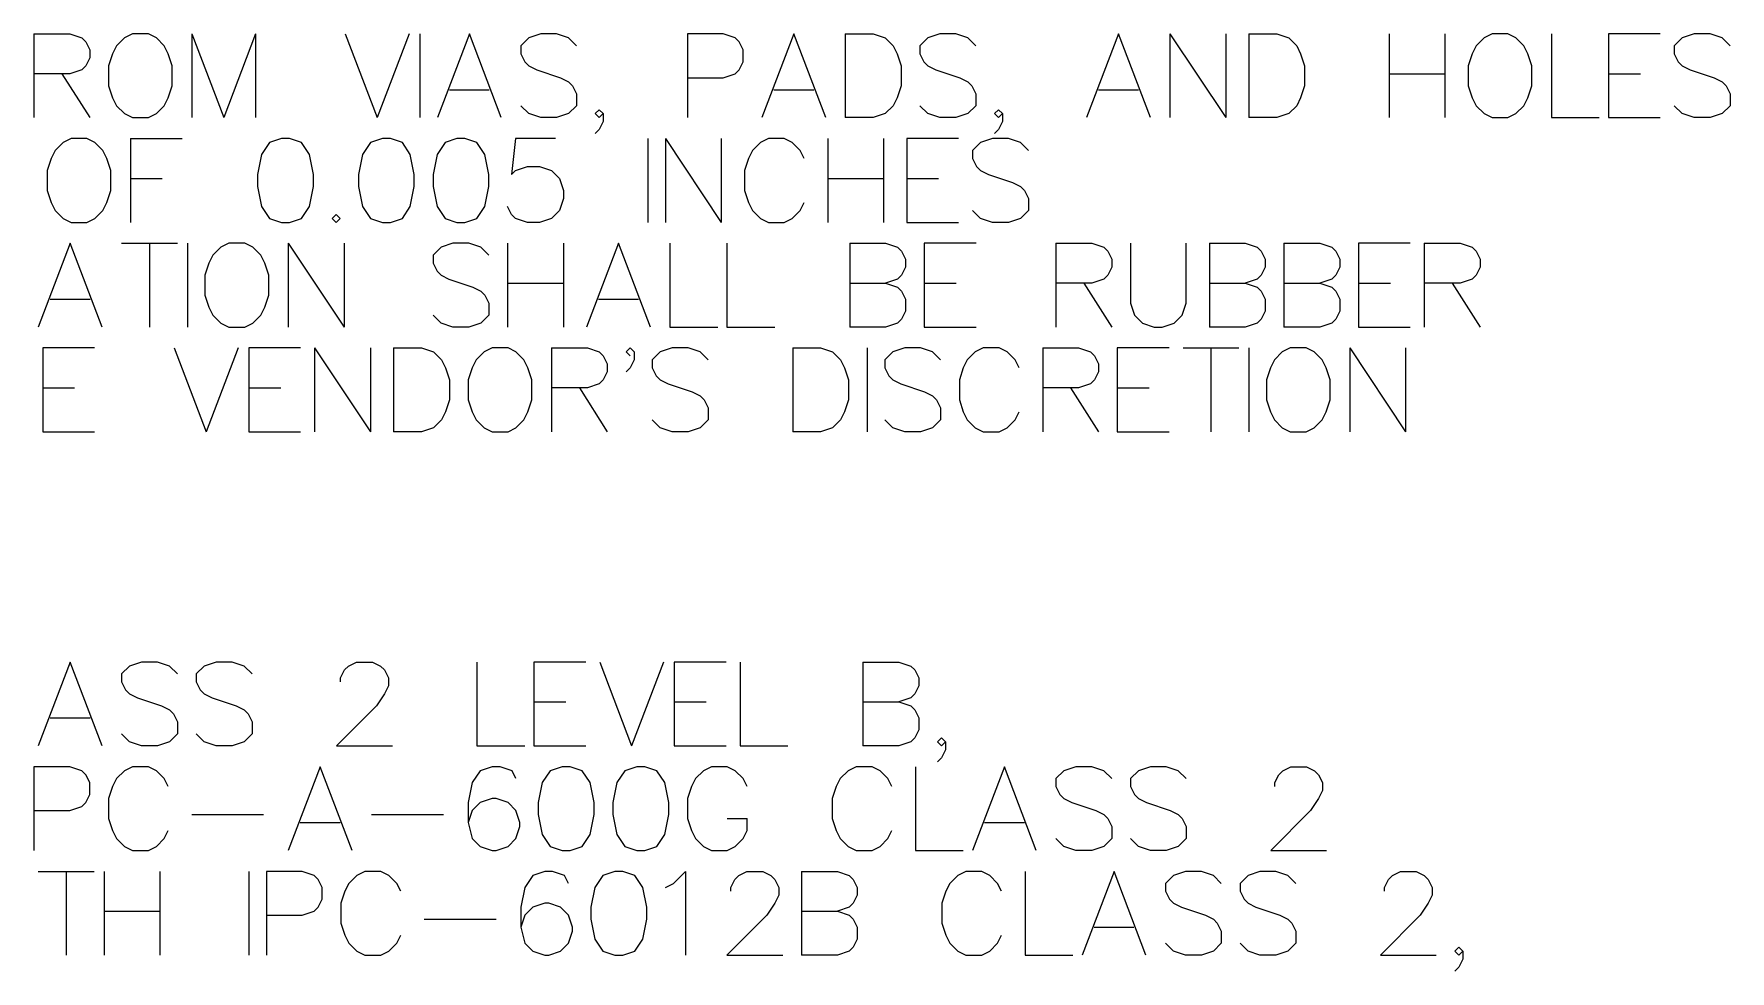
# Model space of a CAD drawing. Header units: millimetres. Extents: x 0 to 559, y 0 to 433.
# Drawn here: x 394.2 to 445.6, y 269.1 to 297.6 of the extents above; entities that cross this region are included whole.
import ezdxf

# ---------------------------------------------------------------- set-up
doc = ezdxf.new("R2010")
doc.units = ezdxf.units.MM
doc.layers.add('Mechanical7', color=56, linetype='Continuous')

msp = doc.modelspace()

# ---------------------------------------------------------------- linework, layer by layer
at = {"layer": 'Mechanical7'}
for p, q in [((394.185, 297.554), (394.185, 295.015)), ((394.185, 297.554), (395.274, 297.554)), ((395.274, 297.554), (395.637, 297.433)), ((395.637, 297.433), (395.757, 297.313)), ((396.93, 297.433), (396.689, 297.192)), ((397.172, 297.554), (396.93, 297.433)), ((397.656, 297.554), (397.172, 297.554)), ((397.898, 297.433), (397.656, 297.554)), ((398.14, 297.192), (397.898, 297.433)), ((398.974, 297.554), (398.974, 295.015)), ((398.974, 297.554), (399.942, 295.015)), ((400.909, 297.554), (399.942, 295.015)), ((400.909, 297.554), (400.909, 295.015)), ((403.63, 297.554), (404.597, 295.015)), ((405.565, 297.554), (404.597, 295.015)), ((405.891, 297.554), (405.891, 295.015)), ((407.391, 297.554), (406.423, 295.015)), ((408.358, 295.015), (407.391, 297.554)), ((409.192, 297.433), (408.951, 297.192)), ((409.555, 297.554), (409.192, 297.433)), ((410.039, 297.554), (409.555, 297.554)), ((410.402, 297.433), (410.039, 297.554)), ((410.644, 297.192), (410.402, 297.433)), ((415.094, 297.554), (414.005, 297.554)), ((414.005, 297.554), (414.005, 295.015)), ((415.456, 297.433), (415.094, 297.554)), ((415.577, 297.313), (415.456, 297.433)), ((417.234, 297.554), (416.267, 295.015)), ((418.201, 295.015), (417.234, 297.554)), ((418.794, 297.554), (418.794, 295.015)), ((418.794, 297.554), (419.64, 297.554)), ((419.64, 297.554), (420.003, 297.433)), ((420.003, 297.433), (420.245, 297.192)), ((421.297, 297.433), (421.055, 297.192)), ((421.66, 297.554), (421.297, 297.433)), ((422.144, 297.554), (421.66, 297.554)), ((422.506, 297.433), (422.144, 297.554)), ((422.748, 297.192), (422.506, 297.433)), ((427.077, 297.554), (426.11, 295.015)), ((428.045, 295.015), (427.077, 297.554)), ((428.637, 297.554), (428.637, 295.015)), ((428.637, 297.554), (430.33, 295.015)), ((430.33, 297.554), (430.33, 295.015)), ((431.032, 297.554), (431.032, 295.015)), ((431.032, 297.554), (431.878, 297.554)), ((431.878, 297.554), (432.241, 297.433)), ((432.241, 297.433), (432.483, 297.192)), ((435.288, 297.554), (435.288, 295.015)), ((436.981, 297.554), (436.981, 295.015)), ((438.166, 297.433), (437.925, 297.192)), ((438.408, 297.554), (438.166, 297.433)), ((438.892, 297.554), (438.408, 297.554)), ((439.134, 297.433), (438.892, 297.554)), ((439.376, 297.192), (439.134, 297.433)), ((440.21, 297.554), (440.21, 295.015)), ((443.511, 297.554), (441.939, 297.554)), ((441.939, 297.554), (441.939, 295.015)), ((444.176, 297.433), (443.935, 297.192)), ((444.539, 297.554), (444.176, 297.433)), ((445.023, 297.554), (444.539, 297.554)), ((445.386, 297.433), (445.023, 297.554)), ((445.628, 297.192), (445.386, 297.433)), ((395.757, 297.313), (395.878, 297.071)), ((395.878, 296.829), (395.757, 296.587)), ((395.878, 297.071), (395.878, 296.829)), ((396.568, 296.95), (396.447, 296.587)), ((396.689, 297.192), (396.568, 296.95)), ((398.261, 296.95), (398.14, 297.192)), ((398.382, 296.587), (398.261, 296.95)), ((408.951, 297.192), (408.951, 296.95)), ((408.951, 296.95), (409.071, 296.708)), ((415.698, 297.071), (415.577, 297.313)), ((415.698, 296.708), (415.698, 297.071)), ((420.245, 297.192), (420.366, 296.95)), ((420.366, 296.95), (420.487, 296.587)), ((421.055, 297.192), (421.055, 296.95)), ((421.055, 296.95), (421.176, 296.708)), ((432.483, 297.192), (432.604, 296.95)), ((432.604, 296.95), (432.725, 296.587)), ((437.804, 296.95), (437.683, 296.587)), ((437.925, 297.192), (437.804, 296.95)), ((439.497, 296.95), (439.376, 297.192)), ((439.618, 296.587), (439.497, 296.95)), ((443.935, 297.192), (443.935, 296.95)), ((443.935, 296.95), (444.056, 296.708)), ((395.274, 296.345), (394.185, 296.345)), ((395.032, 296.345), (395.878, 295.015)), ((395.637, 296.466), (395.274, 296.345)), ((395.757, 296.587), (395.637, 296.466)), ((396.447, 296.587), (396.447, 295.982)), ((398.382, 295.982), (398.382, 296.587)), ((409.071, 296.708), (409.192, 296.587)), ((409.192, 296.587), (409.434, 296.466)), ((409.434, 296.466), (410.16, 296.224)), ((415.094, 296.224), (415.456, 296.345)), ((415.456, 296.345), (415.577, 296.466)), ((415.577, 296.466), (415.698, 296.708)), ((420.487, 296.587), (420.487, 295.982)), ((421.176, 296.708), (421.297, 296.587)), ((421.297, 296.587), (421.539, 296.466)), ((421.539, 296.466), (422.265, 296.224)), ((432.725, 296.587), (432.725, 295.982)), ((435.288, 296.345), (436.981, 296.345)), ((437.683, 296.587), (437.683, 295.982)), ((439.618, 295.982), (439.618, 296.587)), ((441.939, 296.345), (442.907, 296.345)), ((444.056, 296.708), (444.176, 296.587)), ((444.176, 296.587), (444.418, 296.466)), ((444.418, 296.466), (445.144, 296.224)), ((396.447, 295.982), (396.568, 295.62)), ((398.261, 295.62), (398.382, 295.982)), ((406.786, 295.861), (407.995, 295.861)), ((410.16, 296.224), (410.402, 296.103)), ((410.402, 296.103), (410.523, 295.982)), ((410.523, 295.982), (410.644, 295.74)), ((414.005, 296.224), (415.094, 296.224)), ((416.629, 295.861), (417.839, 295.861)), ((420.487, 295.982), (420.366, 295.62)), ((422.265, 296.224), (422.506, 296.103)), ((422.506, 296.103), (422.627, 295.982)), ((422.627, 295.982), (422.748, 295.74)), ((426.473, 295.861), (427.682, 295.861)), ((432.725, 295.982), (432.604, 295.62)), ((437.683, 295.982), (437.804, 295.62)), ((439.497, 295.62), (439.618, 295.982)), ((445.144, 296.224), (445.386, 296.103)), ((445.386, 296.103), (445.507, 295.982)), ((445.507, 295.982), (445.628, 295.74)), ((396.568, 295.62), (396.689, 295.378)), ((396.689, 295.378), (396.93, 295.136)), ((397.898, 295.136), (398.14, 295.378)), ((398.14, 295.378), (398.261, 295.62)), ((409.192, 295.136), (408.951, 295.378)), ((410.644, 295.378), (410.402, 295.136)), ((410.644, 295.74), (410.644, 295.378)), ((420.245, 295.378), (420.003, 295.136)), ((420.366, 295.62), (420.245, 295.378)), ((421.297, 295.136), (421.055, 295.378)), ((422.748, 295.378), (422.506, 295.136)), ((422.748, 295.74), (422.748, 295.378)), ((432.483, 295.378), (432.241, 295.136)), ((432.604, 295.62), (432.483, 295.378)), ((437.804, 295.62), (437.925, 295.378)), ((437.925, 295.378), (438.166, 295.136)), ((439.134, 295.136), (439.376, 295.378)), ((439.376, 295.378), (439.497, 295.62)), ((444.176, 295.136), (443.935, 295.378)), ((445.628, 295.378), (445.386, 295.136)), ((445.628, 295.74), (445.628, 295.378)), ((396.93, 295.136), (397.172, 295.015)), ((397.172, 295.015), (397.656, 295.015)), ((397.656, 295.015), (397.898, 295.136)), ((409.555, 295.015), (409.192, 295.136)), ((410.039, 295.015), (409.555, 295.015)), ((410.402, 295.136), (410.039, 295.015)), ((411.212, 295.136), (411.333, 295.257)), ((411.333, 295.015), (411.212, 295.136)), ((411.333, 295.257), (411.454, 295.136)), ((411.454, 295.136), (411.333, 295.015)), ((411.454, 294.894), (411.333, 294.652)), ((411.454, 295.136), (411.454, 294.894)), ((419.64, 295.015), (418.794, 295.015)), ((420.003, 295.136), (419.64, 295.015)), ((421.66, 295.015), (421.297, 295.136)), ((422.144, 295.015), (421.66, 295.015)), ((422.506, 295.136), (422.144, 295.015)), ((423.317, 295.136), (423.438, 295.257)), ((423.438, 295.015), (423.317, 295.136)), ((423.438, 295.257), (423.558, 295.136)), ((423.558, 295.136), (423.438, 295.015)), ((423.558, 294.894), (423.438, 294.652)), ((423.558, 295.136), (423.558, 294.894)), ((431.878, 295.015), (431.032, 295.015)), ((432.241, 295.136), (431.878, 295.015)), ((438.166, 295.136), (438.408, 295.015)), ((438.408, 295.015), (438.892, 295.015)), ((438.892, 295.015), (439.134, 295.136)), ((440.21, 295.015), (441.661, 295.015)), ((441.939, 295.015), (443.511, 295.015)), ((444.539, 295.015), (444.176, 295.136)), ((445.023, 295.015), (444.539, 295.015)), ((445.386, 295.136), (445.023, 295.015)), ((395.068, 294.258), (394.826, 294.017)), ((395.31, 294.379), (395.068, 294.258)), ((395.794, 294.379), (395.31, 294.379)), ((396.036, 294.258), (395.794, 294.379)), ((396.277, 294.017), (396.036, 294.258)), ((397.112, 294.379), (397.112, 291.84)), ((397.112, 294.379), (398.684, 294.379)), ((401.332, 294.258), (401.09, 293.896)), ((401.695, 294.379), (401.332, 294.258)), ((401.937, 294.379), (401.695, 294.379)), ((402.3, 294.258), (401.937, 294.379)), ((402.541, 293.896), (402.3, 294.258)), ((404.392, 294.258), (404.15, 293.896)), ((404.754, 294.379), (404.392, 294.258)), ((404.996, 294.379), (404.754, 294.379)), ((405.359, 294.258), (404.996, 294.379)), ((405.601, 293.896), (405.359, 294.258)), ((406.653, 294.258), (406.411, 293.896)), ((407.016, 294.379), (406.653, 294.258)), ((407.258, 294.379), (407.016, 294.379)), ((407.62, 294.258), (407.258, 294.379)), ((407.862, 293.896), (407.62, 294.258)), ((408.793, 294.379), (408.672, 293.291)), ((410.003, 294.379), (408.793, 294.379)), ((411.333, 294.652), (411.212, 294.531)), ((412.808, 294.379), (412.808, 291.84)), ((413.34, 294.379), (413.34, 291.84)), ((413.34, 294.379), (415.033, 291.84)), ((415.033, 294.379), (415.033, 291.84)), ((416.218, 294.258), (415.976, 294.017)), ((416.46, 294.379), (416.218, 294.258)), ((416.944, 294.379), (416.46, 294.379)), ((417.186, 294.258), (416.944, 294.379)), ((417.428, 294.017), (417.186, 294.258)), ((418.262, 294.379), (418.262, 291.84)), ((419.955, 294.379), (419.955, 291.84)), ((422.228, 294.379), (420.656, 294.379)), ((420.656, 294.379), (420.656, 291.84)), ((422.893, 294.258), (422.652, 294.017)), ((423.256, 294.379), (422.893, 294.258)), ((423.74, 294.379), (423.256, 294.379)), ((423.438, 294.652), (423.317, 294.531)), ((424.103, 294.258), (423.74, 294.379)), ((424.345, 294.017), (424.103, 294.258)), ((394.705, 293.775), (394.585, 293.412)), ((394.826, 294.017), (394.705, 293.775)), ((396.398, 293.775), (396.277, 294.017)), ((396.519, 293.412), (396.398, 293.775)), ((401.09, 293.896), (400.969, 293.291)), ((402.662, 293.291), (402.541, 293.896)), ((404.15, 293.896), (404.029, 293.291)), ((405.722, 293.291), (405.601, 293.896)), ((406.411, 293.896), (406.29, 293.291)), ((407.983, 293.291), (407.862, 293.896)), ((415.855, 293.775), (415.735, 293.412)), ((415.976, 294.017), (415.855, 293.775)), ((417.548, 293.775), (417.428, 294.017)), ((422.652, 294.017), (422.652, 293.775)), ((422.652, 293.775), (422.772, 293.533)), ((394.585, 293.412), (394.585, 292.807)), ((396.519, 292.807), (396.519, 293.412)), ((400.969, 293.291), (400.969, 292.928)), ((402.662, 292.928), (402.662, 293.291)), ((404.029, 293.291), (404.029, 292.928)), ((405.722, 292.928), (405.722, 293.291)), ((406.29, 293.291), (406.29, 292.928)), ((407.983, 292.928), (407.983, 293.291)), ((408.672, 293.291), (408.793, 293.412)), ((408.793, 293.412), (409.156, 293.533)), ((409.156, 293.533), (409.519, 293.533)), ((409.519, 293.533), (409.882, 293.412)), ((409.882, 293.412), (410.124, 293.17)), ((415.735, 293.412), (415.735, 292.807)), ((422.772, 293.533), (422.893, 293.412)), ((422.893, 293.412), (423.135, 293.291)), ((423.135, 293.291), (423.861, 293.049)), ((394.585, 292.807), (394.705, 292.445)), ((396.398, 292.445), (396.519, 292.807)), ((397.112, 293.17), (398.079, 293.17)), ((400.969, 292.928), (401.09, 292.324)), ((402.541, 292.324), (402.662, 292.928)), ((404.029, 292.928), (404.15, 292.324)), ((405.601, 292.324), (405.722, 292.928)), ((406.29, 292.928), (406.411, 292.324)), ((407.862, 292.324), (407.983, 292.928)), ((410.124, 293.17), (410.244, 292.807)), ((410.244, 292.807), (410.244, 292.565)), ((415.735, 292.807), (415.855, 292.445)), ((418.262, 293.17), (419.955, 293.17)), ((420.656, 293.17), (421.624, 293.17)), ((423.861, 293.049), (424.103, 292.928)), ((424.103, 292.928), (424.224, 292.807)), ((424.224, 292.807), (424.345, 292.565)), ((394.705, 292.445), (394.826, 292.203)), ((394.826, 292.203), (395.068, 291.961)), ((396.036, 291.961), (396.277, 292.203)), ((396.277, 292.203), (396.398, 292.445)), ((401.09, 292.324), (401.332, 291.961)), ((402.3, 291.961), (402.541, 292.324)), ((404.15, 292.324), (404.392, 291.961)), ((405.359, 291.961), (405.601, 292.324)), ((406.411, 292.324), (406.653, 291.961)), ((407.62, 291.961), (407.862, 292.324)), ((408.672, 292.082), (408.552, 292.324)), ((410.124, 292.203), (409.882, 291.961)), ((410.244, 292.565), (410.124, 292.203)), ((415.855, 292.445), (415.976, 292.203)), ((415.976, 292.203), (416.218, 291.961)), ((417.186, 291.961), (417.428, 292.203)), ((417.428, 292.203), (417.548, 292.445)), ((422.893, 291.961), (422.652, 292.203)), ((424.345, 292.203), (424.103, 291.961)), ((424.345, 292.565), (424.345, 292.203)), ((395.068, 291.961), (395.31, 291.84)), ((395.31, 291.84), (395.794, 291.84)), ((395.794, 291.84), (396.036, 291.961)), ((401.332, 291.961), (401.695, 291.84)), ((401.695, 291.84), (401.937, 291.84)), ((401.937, 291.84), (402.3, 291.961)), ((403.352, 292.082), (403.231, 291.961)), ((403.231, 291.961), (403.352, 291.84)), ((403.473, 291.961), (403.352, 292.082)), ((403.352, 291.84), (403.473, 291.961)), ((404.392, 291.961), (404.754, 291.84)), ((404.754, 291.84), (404.996, 291.84)), ((404.996, 291.84), (405.359, 291.961)), ((406.653, 291.961), (407.016, 291.84)), ((407.016, 291.84), (407.258, 291.84)), ((407.258, 291.84), (407.62, 291.961)), ((408.793, 291.961), (408.672, 292.082)), ((409.156, 291.84), (408.793, 291.961)), ((409.519, 291.84), (409.156, 291.84)), ((409.882, 291.961), (409.519, 291.84)), ((416.218, 291.961), (416.46, 291.84)), ((416.46, 291.84), (416.944, 291.84)), ((416.944, 291.84), (417.186, 291.961)), ((420.656, 291.84), (422.228, 291.84)), ((423.256, 291.84), (422.893, 291.961)), ((423.74, 291.84), (423.256, 291.84)), ((424.103, 291.961), (423.74, 291.84)), ((395.286, 291.204), (394.318, 288.665)), ((396.253, 288.665), (395.286, 291.204)), ((396.846, 291.204), (398.539, 291.204)), ((397.692, 291.204), (397.692, 288.665)), ((398.841, 291.204), (398.841, 288.665)), ((400.099, 291.204), (399.857, 291.083)), ((400.582, 291.204), (400.099, 291.204)), ((400.824, 291.083), (400.582, 291.204)), ((401.901, 291.204), (401.901, 288.665)), ((401.901, 291.204), (403.594, 288.665)), ((403.594, 291.204), (403.594, 288.665)), ((406.895, 291.204), (406.532, 291.083)), ((407.379, 291.204), (406.895, 291.204)), ((407.741, 291.083), (407.379, 291.204)), ((408.552, 291.204), (408.552, 288.665)), ((410.244, 291.204), (410.244, 288.665)), ((411.913, 291.204), (410.946, 288.665)), ((412.881, 288.665), (411.913, 291.204)), ((413.473, 291.204), (413.473, 288.665)), ((415.202, 291.204), (415.202, 288.665)), ((418.927, 291.204), (418.927, 288.665)), ((418.927, 291.204), (420.015, 291.204)), ((420.015, 291.204), (420.378, 291.083)), ((422.76, 291.204), (421.188, 291.204)), ((421.188, 291.204), (421.188, 288.665)), ((425.179, 291.204), (425.179, 288.665)), ((425.179, 291.204), (426.267, 291.204)), ((426.267, 291.204), (426.63, 291.083)), ((427.44, 291.204), (427.44, 289.39)), ((429.133, 289.39), (429.133, 291.204)), ((429.835, 291.204), (429.835, 288.665)), ((429.835, 291.204), (430.923, 291.204)), ((430.923, 291.204), (431.286, 291.083)), ((432.096, 291.204), (432.096, 288.665)), ((432.096, 291.204), (433.184, 291.204)), ((433.184, 291.204), (433.547, 291.083)), ((435.929, 291.204), (434.357, 291.204)), ((434.357, 291.204), (434.357, 288.665)), ((436.353, 291.204), (436.353, 288.665)), ((436.353, 291.204), (437.441, 291.204)), ((437.441, 291.204), (437.804, 291.083)), ((399.615, 290.842), (399.494, 290.6)), ((399.857, 291.083), (399.615, 290.842)), ((401.066, 290.842), (400.824, 291.083)), ((401.187, 290.6), (401.066, 290.842)), ((406.532, 291.083), (406.29, 290.842)), ((406.29, 290.842), (406.29, 290.6)), ((407.983, 290.842), (407.741, 291.083)), ((420.378, 291.083), (420.499, 290.963)), ((420.499, 290.963), (420.62, 290.721)), ((420.62, 290.721), (420.62, 290.479)), ((426.63, 291.083), (426.751, 290.963)), ((426.751, 290.963), (426.872, 290.721)), ((426.872, 290.721), (426.872, 290.479)), ((431.286, 291.083), (431.407, 290.963)), ((431.407, 290.963), (431.528, 290.721)), ((431.528, 290.721), (431.528, 290.479)), ((433.547, 291.083), (433.668, 290.963)), ((433.668, 290.963), (433.789, 290.721)), ((433.789, 290.721), (433.789, 290.479)), ((437.804, 291.083), (437.925, 290.963)), ((437.925, 290.963), (438.045, 290.721)), ((438.045, 290.721), (438.045, 290.479)), ((399.494, 290.6), (399.373, 290.237)), ((399.373, 290.237), (399.373, 289.632)), ((401.308, 290.237), (401.187, 290.6)), ((401.308, 289.632), (401.308, 290.237)), ((406.29, 290.6), (406.411, 290.358)), ((406.411, 290.358), (406.532, 290.237)), ((406.532, 290.237), (406.774, 290.116)), ((420.499, 290.237), (420.378, 290.116)), ((420.62, 290.479), (420.499, 290.237)), ((426.751, 290.237), (426.63, 290.116)), ((426.872, 290.479), (426.751, 290.237)), ((431.407, 290.237), (431.286, 290.116)), ((431.528, 290.479), (431.407, 290.237)), ((433.668, 290.237), (433.547, 290.116)), ((433.789, 290.479), (433.668, 290.237)), ((437.925, 290.237), (437.804, 290.116)), ((438.045, 290.479), (437.925, 290.237)), ((399.373, 289.632), (399.494, 289.27)), ((401.187, 289.27), (401.308, 289.632)), ((406.774, 290.116), (407.499, 289.874)), ((407.499, 289.874), (407.741, 289.753)), ((407.741, 289.753), (407.862, 289.632)), ((407.862, 289.632), (407.983, 289.39)), ((408.552, 289.995), (410.244, 289.995)), ((418.927, 289.995), (420.015, 289.995)), ((420.378, 290.116), (420.015, 289.995)), ((420.015, 289.995), (420.378, 289.874)), ((420.378, 289.874), (420.499, 289.753)), ((420.499, 289.753), (420.62, 289.511)), ((421.188, 289.995), (422.156, 289.995)), ((426.267, 289.995), (425.179, 289.995)), ((426.025, 289.995), (426.872, 288.665)), ((426.63, 290.116), (426.267, 289.995)), ((429.835, 289.995), (430.923, 289.995)), ((431.286, 290.116), (430.923, 289.995)), ((430.923, 289.995), (431.286, 289.874)), ((431.286, 289.874), (431.407, 289.753)), ((431.407, 289.753), (431.528, 289.511)), ((432.096, 289.995), (433.184, 289.995)), ((433.547, 290.116), (433.184, 289.995)), ((433.184, 289.995), (433.547, 289.874)), ((433.547, 289.874), (433.668, 289.753)), ((433.668, 289.753), (433.789, 289.511)), ((434.357, 289.995), (435.325, 289.995)), ((437.441, 289.995), (436.353, 289.995)), ((437.199, 289.995), (438.045, 288.665)), ((437.804, 290.116), (437.441, 289.995)), ((394.681, 289.511), (395.891, 289.511)), ((399.494, 289.27), (399.615, 289.028)), ((401.066, 289.028), (401.187, 289.27)), ((407.983, 289.39), (407.983, 289.028)), ((411.309, 289.511), (412.518, 289.511)), ((420.62, 289.149), (420.499, 288.907)), ((420.62, 289.511), (420.62, 289.149)), ((427.44, 289.39), (427.561, 289.028)), ((429.012, 289.028), (429.133, 289.39)), ((431.528, 289.149), (431.407, 288.907)), ((431.528, 289.511), (431.528, 289.149)), ((433.789, 289.149), (433.668, 288.907)), ((433.789, 289.511), (433.789, 289.149)), ((399.615, 289.028), (399.857, 288.786)), ((399.857, 288.786), (400.099, 288.665)), ((400.099, 288.665), (400.582, 288.665)), ((400.582, 288.665), (400.824, 288.786)), ((400.824, 288.786), (401.066, 289.028)), ((406.532, 288.786), (406.29, 289.028)), ((406.895, 288.665), (406.532, 288.786)), ((407.379, 288.665), (406.895, 288.665)), ((407.741, 288.786), (407.379, 288.665)), ((407.983, 289.028), (407.741, 288.786)), ((413.473, 288.665), (414.924, 288.665)), ((415.202, 288.665), (416.654, 288.665)), ((420.015, 288.665), (418.927, 288.665)), ((420.378, 288.786), (420.015, 288.665)), ((420.499, 288.907), (420.378, 288.786)), ((421.188, 288.665), (422.76, 288.665)), ((427.561, 289.028), (427.803, 288.786)), ((427.803, 288.786), (428.166, 288.665)), ((428.166, 288.665), (428.408, 288.665)), ((428.408, 288.665), (428.77, 288.786)), ((428.77, 288.786), (429.012, 289.028)), ((430.923, 288.665), (429.835, 288.665)), ((431.286, 288.786), (430.923, 288.665)), ((431.407, 288.907), (431.286, 288.786)), ((433.184, 288.665), (432.096, 288.665)), ((433.547, 288.786), (433.184, 288.665)), ((433.668, 288.907), (433.547, 288.786)), ((434.357, 288.665), (435.929, 288.665)), ((396.024, 288.029), (394.451, 288.029)), ((394.451, 288.029), (394.451, 285.49)), ((398.442, 288.029), (399.409, 285.49)), ((400.377, 288.029), (399.409, 285.49)), ((402.275, 288.029), (400.703, 288.029)), ((400.703, 288.029), (400.703, 285.49)), ((402.699, 288.029), (402.699, 285.49)), ((402.699, 288.029), (404.392, 285.49)), ((404.392, 288.029), (404.392, 285.49)), ((405.093, 288.029), (405.093, 285.49)), ((405.093, 288.029), (405.94, 288.029)), ((405.94, 288.029), (406.302, 287.908)), ((406.302, 287.908), (406.544, 287.667)), ((406.544, 287.667), (406.665, 287.425)), ((407.596, 287.667), (407.475, 287.425)), ((407.838, 287.908), (407.596, 287.667)), ((408.08, 288.029), (407.838, 287.908)), ((408.564, 288.029), (408.08, 288.029)), ((408.805, 287.908), (408.564, 288.029)), ((409.047, 287.667), (408.805, 287.908)), ((409.168, 287.425), (409.047, 287.667)), ((409.882, 288.029), (409.882, 285.49)), ((409.882, 288.029), (410.97, 288.029)), ((410.97, 288.029), (411.333, 287.908)), ((411.333, 287.908), (411.454, 287.788)), ((411.454, 287.788), (411.575, 287.546)), ((412.143, 287.908), (412.264, 288.029)), ((412.264, 287.788), (412.143, 287.908)), ((412.264, 288.029), (412.385, 287.908)), ((412.385, 287.667), (412.264, 287.425)), ((412.385, 287.908), (412.385, 287.667)), ((413.183, 287.908), (412.941, 287.667)), ((412.941, 287.667), (412.941, 287.425)), ((413.546, 288.029), (413.183, 287.908)), ((414.029, 288.029), (413.546, 288.029)), ((414.392, 287.908), (414.029, 288.029)), ((414.634, 287.667), (414.392, 287.908)), ((417.198, 288.029), (417.198, 285.49)), ((417.198, 288.029), (418.044, 288.029)), ((418.044, 288.029), (418.407, 287.908)), ((418.407, 287.908), (418.649, 287.667)), ((418.649, 287.667), (418.77, 287.425)), ((419.459, 288.029), (419.459, 285.49)), ((420.233, 287.908), (419.991, 287.667)), ((419.991, 287.667), (419.991, 287.425)), ((420.596, 288.029), (420.233, 287.908)), ((421.079, 288.029), (420.596, 288.029)), ((421.442, 287.908), (421.079, 288.029)), ((421.684, 287.667), (421.442, 287.908)), ((422.494, 287.667), (422.373, 287.425)), ((422.736, 287.908), (422.494, 287.667)), ((422.978, 288.029), (422.736, 287.908)), ((423.462, 288.029), (422.978, 288.029)), ((423.704, 287.908), (423.462, 288.029)), ((423.945, 287.667), (423.704, 287.908)), ((424.066, 287.425), (423.945, 287.667)), ((424.78, 288.029), (424.78, 285.49)), ((424.78, 288.029), (425.868, 288.029)), ((425.868, 288.029), (426.231, 287.908)), ((426.231, 287.908), (426.352, 287.788)), ((426.352, 287.788), (426.473, 287.546)), ((428.613, 288.029), (427.041, 288.029)), ((427.041, 288.029), (427.041, 285.49)), ((429.036, 288.029), (430.729, 288.029)), ((429.883, 288.029), (429.883, 285.49)), ((431.032, 288.029), (431.032, 285.49)), ((431.806, 287.667), (431.685, 287.425)), ((432.048, 287.908), (431.806, 287.667)), ((432.289, 288.029), (432.048, 287.908)), ((432.773, 288.029), (432.289, 288.029)), ((433.015, 287.908), (432.773, 288.029)), ((433.257, 287.667), (433.015, 287.908)), ((433.378, 287.425), (433.257, 287.667)), ((434.091, 288.029), (434.091, 285.49)), ((434.091, 288.029), (435.784, 285.49)), ((435.784, 288.029), (435.784, 285.49)), ((406.665, 287.425), (406.786, 287.062)), ((406.786, 287.062), (406.786, 286.457)), ((407.475, 287.425), (407.354, 287.062)), ((407.354, 287.062), (407.354, 286.457)), ((409.289, 287.062), (409.168, 287.425)), ((409.289, 286.457), (409.289, 287.062)), ((411.454, 287.062), (411.333, 286.941)), ((411.575, 287.304), (411.454, 287.062)), ((411.575, 287.546), (411.575, 287.304)), ((412.264, 287.425), (412.143, 287.304)), ((412.941, 287.425), (413.062, 287.183)), ((413.062, 287.183), (413.183, 287.062)), ((413.183, 287.062), (413.425, 286.941)), ((418.77, 287.425), (418.891, 287.062)), ((418.891, 287.062), (418.891, 286.457)), ((419.991, 287.425), (420.112, 287.183)), ((420.112, 287.183), (420.233, 287.062)), ((420.233, 287.062), (420.475, 286.941)), ((422.373, 287.425), (422.252, 287.062)), ((422.252, 287.062), (422.252, 286.457)), ((426.352, 287.062), (426.231, 286.941)), ((426.473, 287.304), (426.352, 287.062)), ((426.473, 287.546), (426.473, 287.304)), ((431.685, 287.425), (431.564, 287.062)), ((431.564, 287.062), (431.564, 286.457)), ((433.499, 287.062), (433.378, 287.425)), ((433.499, 286.457), (433.499, 287.062)), ((394.451, 286.82), (395.419, 286.82)), ((400.703, 286.82), (401.671, 286.82)), ((410.97, 286.82), (409.882, 286.82)), ((410.728, 286.82), (411.575, 285.49)), ((411.333, 286.941), (410.97, 286.82)), ((413.425, 286.941), (414.15, 286.699)), ((414.15, 286.699), (414.392, 286.578)), ((414.392, 286.578), (414.513, 286.457)), ((420.475, 286.941), (421.2, 286.699)), ((421.2, 286.699), (421.442, 286.578)), ((421.442, 286.578), (421.563, 286.457)), ((425.868, 286.82), (424.78, 286.82)), ((425.626, 286.82), (426.473, 285.49)), ((426.231, 286.941), (425.868, 286.82)), ((427.041, 286.82), (428.009, 286.82)), ((406.665, 286.095), (406.544, 285.853)), ((406.786, 286.457), (406.665, 286.095)), ((407.354, 286.457), (407.475, 286.095)), ((407.475, 286.095), (407.596, 285.853)), ((409.047, 285.853), (409.168, 286.095)), ((409.168, 286.095), (409.289, 286.457)), ((414.513, 286.457), (414.634, 286.215)), ((414.634, 286.215), (414.634, 285.853)), ((418.77, 286.095), (418.649, 285.853)), ((418.891, 286.457), (418.77, 286.095)), ((421.563, 286.457), (421.684, 286.215)), ((421.684, 286.215), (421.684, 285.853)), ((422.252, 286.457), (422.373, 286.095)), ((422.373, 286.095), (422.494, 285.853)), ((423.945, 285.853), (424.066, 286.095)), ((431.564, 286.457), (431.685, 286.095)), ((431.685, 286.095), (431.806, 285.853)), ((433.257, 285.853), (433.378, 286.095)), ((433.378, 286.095), (433.499, 286.457)), ((406.302, 285.611), (405.94, 285.49)), ((406.544, 285.853), (406.302, 285.611)), ((407.596, 285.853), (407.838, 285.611)), ((407.838, 285.611), (408.08, 285.49)), ((408.564, 285.49), (408.805, 285.611)), ((408.805, 285.611), (409.047, 285.853)), ((413.183, 285.611), (412.941, 285.853)), ((413.546, 285.49), (413.183, 285.611)), ((414.392, 285.611), (414.029, 285.49)), ((414.634, 285.853), (414.392, 285.611)), ((418.407, 285.611), (418.044, 285.49)), ((418.649, 285.853), (418.407, 285.611)), ((420.233, 285.611), (419.991, 285.853)), ((420.596, 285.49), (420.233, 285.611)), ((421.442, 285.611), (421.079, 285.49)), ((421.684, 285.853), (421.442, 285.611)), ((422.494, 285.853), (422.736, 285.611)), ((422.736, 285.611), (422.978, 285.49)), ((423.462, 285.49), (423.704, 285.611)), ((423.704, 285.611), (423.945, 285.853)), ((431.806, 285.853), (432.048, 285.611)), ((432.048, 285.611), (432.289, 285.49)), ((432.773, 285.49), (433.015, 285.611)), ((433.015, 285.611), (433.257, 285.853)), ((394.451, 285.49), (396.024, 285.49)), ((400.703, 285.49), (402.275, 285.49)), ((405.94, 285.49), (405.093, 285.49)), ((408.08, 285.49), (408.564, 285.49)), ((414.029, 285.49), (413.546, 285.49)), ((418.044, 285.49), (417.198, 285.49)), ((421.079, 285.49), (420.596, 285.49)), ((422.978, 285.49), (423.462, 285.49)), ((427.041, 285.49), (428.613, 285.49)), ((432.289, 285.49), (432.773, 285.49)), ((395.286, 278.504), (394.318, 275.965)), ((396.253, 275.965), (395.286, 278.504)), ((397.088, 278.383), (396.846, 278.142)), ((397.45, 278.504), (397.088, 278.383)), ((397.934, 278.504), (397.45, 278.504)), ((398.297, 278.383), (397.934, 278.504)), ((398.539, 278.142), (398.297, 278.383)), ((399.349, 278.383), (399.107, 278.142)), ((399.712, 278.504), (399.349, 278.383)), ((400.195, 278.504), (399.712, 278.504)), ((400.558, 278.383), (400.195, 278.504)), ((400.8, 278.142), (400.558, 278.383)), ((403.606, 278.263), (403.727, 278.383)), ((403.727, 278.383), (403.968, 278.504)), ((403.968, 278.504), (404.452, 278.504)), ((404.452, 278.504), (404.694, 278.383)), ((404.694, 278.383), (404.815, 278.263)), ((407.62, 278.504), (407.62, 275.965)), ((410.922, 278.504), (409.35, 278.504)), ((409.35, 278.504), (409.35, 275.965)), ((411.345, 278.504), (412.312, 275.965)), ((413.28, 278.504), (412.312, 275.965)), ((415.178, 278.504), (413.606, 278.504)), ((413.606, 278.504), (413.606, 275.965)), ((415.602, 278.504), (415.602, 275.965)), ((419.326, 278.504), (419.326, 275.965)), ((419.326, 278.504), (420.414, 278.504)), ((420.414, 278.504), (420.777, 278.383)), ((420.777, 278.383), (420.898, 278.263)), ((396.846, 278.142), (396.846, 277.9)), ((396.846, 277.9), (396.967, 277.658)), ((399.107, 278.142), (399.107, 277.9)), ((399.107, 277.9), (399.228, 277.658)), ((403.485, 278.021), (403.606, 278.263)), ((403.485, 277.9), (403.485, 278.021)), ((404.815, 278.263), (404.936, 278.021)), ((404.936, 278.021), (404.936, 277.779)), ((420.898, 278.263), (421.019, 278.021)), ((421.019, 278.021), (421.019, 277.779)), ((396.967, 277.658), (397.088, 277.537)), ((397.088, 277.537), (397.33, 277.416)), ((397.33, 277.416), (398.055, 277.174)), ((399.228, 277.658), (399.349, 277.537)), ((399.349, 277.537), (399.591, 277.416)), ((399.591, 277.416), (400.316, 277.174)), ((404.815, 277.537), (404.573, 277.174)), ((404.936, 277.779), (404.815, 277.537)), ((409.35, 277.295), (410.317, 277.295)), ((413.606, 277.295), (414.574, 277.295)), ((419.326, 277.295), (420.414, 277.295)), ((420.777, 277.416), (420.414, 277.295)), ((420.414, 277.295), (420.777, 277.174)), ((420.898, 277.537), (420.777, 277.416)), ((421.019, 277.779), (420.898, 277.537)), ((394.681, 276.811), (395.891, 276.811)), ((398.055, 277.174), (398.297, 277.053)), ((398.297, 277.053), (398.418, 276.932)), ((398.418, 276.932), (398.539, 276.69)), ((400.316, 277.174), (400.558, 277.053)), ((400.558, 277.053), (400.679, 276.932)), ((400.679, 276.932), (400.8, 276.69)), ((404.573, 277.174), (403.364, 275.965)), ((420.777, 277.174), (420.898, 277.053)), ((420.898, 277.053), (421.019, 276.811)), ((421.019, 276.811), (421.019, 276.449)), ((397.088, 276.086), (396.846, 276.328)), ((398.539, 276.328), (398.297, 276.086)), ((398.539, 276.69), (398.539, 276.328)), ((399.349, 276.086), (399.107, 276.328)), ((400.8, 276.328), (400.558, 276.086)), ((400.8, 276.69), (400.8, 276.328)), ((421.019, 276.449), (420.898, 276.207)), ((397.45, 275.965), (397.088, 276.086)), ((397.934, 275.965), (397.45, 275.965)), ((398.297, 276.086), (397.934, 275.965)), ((399.712, 275.965), (399.349, 276.086)), ((400.195, 275.965), (399.712, 275.965)), ((400.558, 276.086), (400.195, 275.965)), ((403.364, 275.965), (405.057, 275.965)), ((407.62, 275.965), (409.071, 275.965)), ((409.35, 275.965), (410.922, 275.965)), ((413.606, 275.965), (415.178, 275.965)), ((415.602, 275.965), (417.053, 275.965)), ((420.414, 275.965), (419.326, 275.965)), ((420.777, 276.086), (420.414, 275.965)), ((420.898, 276.207), (420.777, 276.086)), ((421.587, 276.086), (421.708, 276.207)), ((421.708, 275.965), (421.587, 276.086)), ((421.708, 276.207), (421.829, 276.086)), ((421.829, 276.086), (421.708, 275.965)), ((421.829, 275.844), (421.708, 275.602)), ((421.829, 276.086), (421.829, 275.844)), ((395.274, 275.329), (394.185, 275.329)), ((394.185, 275.329), (394.185, 272.79)), ((395.637, 275.208), (395.274, 275.329)), ((397.172, 275.329), (396.93, 275.208)), ((397.656, 275.329), (397.172, 275.329)), ((397.898, 275.208), (397.656, 275.329)), ((402.868, 275.329), (401.901, 272.79)), ((403.835, 272.79), (402.868, 275.329)), ((408.08, 275.329), (407.717, 275.208)), ((408.322, 275.329), (408.08, 275.329)), ((408.685, 275.208), (408.322, 275.329)), ((410.208, 275.329), (409.845, 275.208)), ((410.45, 275.329), (410.208, 275.329)), ((410.813, 275.208), (410.45, 275.329)), ((412.47, 275.329), (412.107, 275.208)), ((412.711, 275.329), (412.47, 275.329)), ((413.074, 275.208), (412.711, 275.329)), ((414.731, 275.329), (414.489, 275.208)), ((415.215, 275.329), (414.731, 275.329)), ((415.456, 275.208), (415.215, 275.329)), ((419.12, 275.329), (418.879, 275.208)), ((419.604, 275.329), (419.12, 275.329)), ((419.846, 275.208), (419.604, 275.329)), ((420.922, 275.329), (420.922, 272.79)), ((421.708, 275.602), (421.587, 275.481)), ((423.619, 275.329), (422.652, 272.79)), ((424.586, 272.79), (423.619, 275.329)), ((425.784, 275.329), (425.421, 275.208)), ((426.267, 275.329), (425.784, 275.329)), ((426.63, 275.208), (426.267, 275.329)), ((428.045, 275.329), (427.682, 275.208)), ((428.529, 275.329), (428.045, 275.329)), ((428.891, 275.208), (428.529, 275.329)), ((432.06, 275.208), (432.301, 275.329)), ((432.301, 275.329), (432.785, 275.329)), ((432.785, 275.329), (433.027, 275.208)), ((395.757, 275.088), (395.637, 275.208)), ((395.878, 274.846), (395.757, 275.088)), ((395.878, 274.483), (395.878, 274.846)), ((396.568, 274.725), (396.447, 274.362)), ((396.689, 274.967), (396.568, 274.725)), ((396.93, 275.208), (396.689, 274.967)), ((398.14, 274.967), (397.898, 275.208)), ((398.261, 274.725), (398.14, 274.967)), ((407.475, 274.846), (407.354, 274.241)), ((407.717, 275.208), (407.475, 274.846)), ((408.805, 274.967), (408.685, 275.208)), ((409.604, 274.846), (409.483, 274.241)), ((409.845, 275.208), (409.604, 274.846)), ((411.055, 274.846), (410.813, 275.208)), ((411.176, 274.241), (411.055, 274.846)), ((411.865, 274.846), (411.744, 274.241)), ((412.107, 275.208), (411.865, 274.846)), ((413.316, 274.846), (413.074, 275.208)), ((413.437, 274.241), (413.316, 274.846)), ((414.126, 274.725), (414.005, 274.362)), ((414.247, 274.967), (414.126, 274.725)), ((414.489, 275.208), (414.247, 274.967)), ((415.698, 274.967), (415.456, 275.208)), ((415.819, 274.725), (415.698, 274.967)), ((418.516, 274.725), (418.395, 274.362)), ((418.637, 274.967), (418.516, 274.725)), ((418.879, 275.208), (418.637, 274.967)), ((420.088, 274.967), (419.846, 275.208)), ((420.209, 274.725), (420.088, 274.967)), ((425.421, 275.208), (425.179, 274.967)), ((425.179, 274.967), (425.179, 274.725)), ((425.179, 274.725), (425.3, 274.483)), ((426.872, 274.967), (426.63, 275.208)), ((427.682, 275.208), (427.44, 274.967)), ((427.44, 274.967), (427.44, 274.725)), ((427.44, 274.725), (427.561, 274.483)), ((429.133, 274.967), (428.891, 275.208)), ((431.818, 274.846), (431.939, 275.088)), ((431.818, 274.725), (431.818, 274.846)), ((431.939, 275.088), (432.06, 275.208)), ((433.027, 275.208), (433.148, 275.088)), ((433.148, 275.088), (433.269, 274.846)), ((433.269, 274.846), (433.269, 274.604)), ((395.637, 274.12), (395.757, 274.241)), ((395.757, 274.241), (395.878, 274.483)), ((396.447, 274.362), (396.447, 273.757)), ((407.354, 274.241), (407.354, 273.636)), ((407.717, 274.241), (407.475, 273.999)), ((408.08, 274.362), (407.717, 274.241)), ((408.201, 274.362), (408.08, 274.362)), ((408.564, 274.241), (408.201, 274.362)), ((408.805, 273.999), (408.564, 274.241)), ((409.483, 274.241), (409.483, 273.878)), ((411.176, 273.878), (411.176, 274.241)), ((411.744, 274.241), (411.744, 273.878)), ((413.437, 273.878), (413.437, 274.241)), ((414.005, 274.362), (414.005, 273.757)), ((418.395, 274.362), (418.395, 273.757)), ((425.3, 274.483), (425.421, 274.362)), ((425.421, 274.362), (425.663, 274.241)), ((425.663, 274.241), (426.388, 273.999)), ((427.561, 274.483), (427.682, 274.362)), ((427.682, 274.362), (427.924, 274.241)), ((427.924, 274.241), (428.649, 273.999)), ((433.148, 274.362), (432.906, 273.999)), ((433.269, 274.604), (433.148, 274.362)), ((394.185, 273.999), (395.274, 273.999)), ((395.274, 273.999), (395.637, 274.12)), ((396.447, 273.757), (396.568, 273.395)), ((398.974, 273.878), (401.151, 273.878)), ((404.428, 273.878), (406.605, 273.878)), ((407.475, 273.999), (407.354, 273.636)), ((408.926, 273.636), (408.805, 273.999)), ((409.483, 273.878), (409.604, 273.274)), ((411.055, 273.274), (411.176, 273.878)), ((411.744, 273.878), (411.865, 273.274)), ((413.316, 273.274), (413.437, 273.878)), ((414.005, 273.757), (414.126, 273.395)), ((415.215, 273.757), (415.819, 273.757)), ((415.819, 273.395), (415.819, 273.757)), ((418.395, 273.757), (418.516, 273.395)), ((426.388, 273.999), (426.63, 273.878)), ((426.63, 273.878), (426.751, 273.757)), ((426.751, 273.757), (426.872, 273.515)), ((428.649, 273.999), (428.891, 273.878)), ((428.891, 273.878), (429.012, 273.757)), ((429.012, 273.757), (429.133, 273.515)), ((432.906, 273.999), (431.697, 272.79)), ((396.568, 273.395), (396.689, 273.153)), ((398.14, 273.153), (398.261, 273.395)), ((402.263, 273.636), (403.473, 273.636)), ((407.354, 273.636), (407.475, 273.153)), ((408.805, 273.153), (408.926, 273.515)), ((408.926, 273.515), (408.926, 273.636)), ((409.604, 273.274), (409.845, 272.911)), ((410.813, 272.911), (411.055, 273.274)), ((411.865, 273.274), (412.107, 272.911)), ((413.074, 272.911), (413.316, 273.274)), ((414.126, 273.395), (414.247, 273.153)), ((415.698, 273.153), (415.819, 273.395)), ((418.516, 273.395), (418.637, 273.153)), ((420.088, 273.153), (420.209, 273.395)), ((423.014, 273.636), (424.224, 273.636)), ((426.872, 273.515), (426.872, 273.153)), ((429.133, 273.515), (429.133, 273.153)), ((396.689, 273.153), (396.93, 272.911)), ((396.93, 272.911), (397.172, 272.79)), ((397.172, 272.79), (397.656, 272.79)), ((397.656, 272.79), (397.898, 272.911)), ((397.898, 272.911), (398.14, 273.153)), ((407.475, 273.153), (407.717, 272.911)), ((407.717, 272.911), (408.08, 272.79)), ((408.08, 272.79), (408.201, 272.79)), ((408.201, 272.79), (408.564, 272.911)), ((408.564, 272.911), (408.805, 273.153)), ((409.845, 272.911), (410.208, 272.79)), ((410.208, 272.79), (410.45, 272.79)), ((410.45, 272.79), (410.813, 272.911)), ((412.107, 272.911), (412.47, 272.79)), ((412.47, 272.79), (412.711, 272.79)), ((412.711, 272.79), (413.074, 272.911)), ((414.247, 273.153), (414.489, 272.911)), ((414.489, 272.911), (414.731, 272.79)), ((414.731, 272.79), (415.215, 272.79)), ((415.215, 272.79), (415.456, 272.911)), ((415.456, 272.911), (415.698, 273.153)), ((418.637, 273.153), (418.879, 272.911)), ((418.879, 272.911), (419.12, 272.79)), ((419.12, 272.79), (419.604, 272.79)), ((419.604, 272.79), (419.846, 272.911)), ((419.846, 272.911), (420.088, 273.153)), ((420.922, 272.79), (422.373, 272.79)), ((425.421, 272.911), (425.179, 273.153)), ((425.784, 272.79), (425.421, 272.911)), ((426.267, 272.79), (425.784, 272.79)), ((426.63, 272.911), (426.267, 272.79)), ((426.872, 273.153), (426.63, 272.911)), ((427.682, 272.911), (427.44, 273.153)), ((428.045, 272.79), (427.682, 272.911)), ((428.529, 272.79), (428.045, 272.79)), ((428.891, 272.911), (428.529, 272.79)), ((429.133, 273.153), (428.891, 272.911)), ((431.697, 272.79), (433.39, 272.79)), ((394.318, 272.154), (396.011, 272.154)), ((395.165, 272.154), (395.165, 269.615)), ((396.314, 272.154), (396.314, 269.615)), ((398.007, 272.154), (398.007, 269.615)), ((400.703, 272.154), (400.703, 269.615)), ((402.324, 272.154), (401.235, 272.154)), ((401.235, 272.154), (401.235, 269.615)), ((402.687, 272.033), (402.324, 272.154)), ((404.222, 272.154), (403.98, 272.033)), ((404.706, 272.154), (404.222, 272.154)), ((404.948, 272.033), (404.706, 272.154)), ((409.676, 272.154), (409.313, 272.033)), ((409.918, 272.154), (409.676, 272.154)), ((410.281, 272.033), (409.918, 272.154)), ((411.804, 272.154), (411.442, 272.033)), ((412.046, 272.154), (411.804, 272.154)), ((412.409, 272.033), (412.046, 272.154)), ((413.582, 271.792), (413.945, 272.154)), ((413.945, 272.154), (413.945, 269.615)), ((415.565, 272.033), (415.807, 272.154)), ((415.807, 272.154), (416.291, 272.154)), ((416.291, 272.154), (416.533, 272.033)), ((417.464, 272.154), (417.464, 269.615)), ((417.464, 272.154), (418.552, 272.154)), ((418.552, 272.154), (418.915, 272.033)), ((422.446, 272.154), (422.204, 272.033)), ((422.93, 272.154), (422.446, 272.154)), ((423.172, 272.033), (422.93, 272.154)), ((424.248, 272.154), (424.248, 269.615)), ((426.944, 272.154), (425.977, 269.615)), ((427.912, 269.615), (426.944, 272.154)), ((429.109, 272.154), (428.746, 272.033)), ((429.593, 272.154), (429.109, 272.154)), ((429.956, 272.033), (429.593, 272.154)), ((431.37, 272.154), (431.008, 272.033)), ((431.854, 272.154), (431.37, 272.154)), ((432.217, 272.033), (431.854, 272.154)), ((435.385, 272.033), (435.627, 272.154)), ((435.627, 272.154), (436.111, 272.154)), ((436.111, 272.154), (436.353, 272.033)), ((402.808, 271.913), (402.687, 272.033)), ((402.928, 271.671), (402.808, 271.913)), ((402.928, 271.308), (402.928, 271.671)), ((403.739, 271.792), (403.618, 271.55)), ((403.98, 272.033), (403.739, 271.792)), ((405.19, 271.792), (404.948, 272.033)), ((405.311, 271.55), (405.19, 271.792)), ((409.071, 271.671), (408.951, 271.066)), ((409.313, 272.033), (409.071, 271.671)), ((410.402, 271.792), (410.281, 272.033)), ((411.2, 271.671), (411.079, 271.066)), ((411.442, 272.033), (411.2, 271.671)), ((412.651, 271.671), (412.409, 272.033)), ((412.772, 271.066), (412.651, 271.671)), ((413.34, 271.671), (413.582, 271.792)), ((415.323, 271.671), (415.444, 271.913)), ((415.323, 271.55), (415.323, 271.671)), ((415.444, 271.913), (415.565, 272.033)), ((416.533, 272.033), (416.654, 271.913)), ((416.654, 271.913), (416.775, 271.671)), ((416.775, 271.671), (416.775, 271.429)), ((418.915, 272.033), (419.036, 271.913)), ((419.036, 271.913), (419.157, 271.671)), ((419.157, 271.671), (419.157, 271.429)), ((421.962, 271.792), (421.841, 271.55)), ((422.204, 272.033), (421.962, 271.792)), ((423.413, 271.792), (423.172, 272.033)), ((423.534, 271.55), (423.413, 271.792)), ((428.746, 272.033), (428.504, 271.792)), ((428.504, 271.792), (428.504, 271.55)), ((430.197, 271.792), (429.956, 272.033)), ((431.008, 272.033), (430.766, 271.792)), ((430.766, 271.792), (430.766, 271.55)), ((432.459, 271.792), (432.217, 272.033)), ((435.143, 271.671), (435.264, 271.913)), ((435.143, 271.55), (435.143, 271.671)), ((435.264, 271.913), (435.385, 272.033)), ((436.353, 272.033), (436.473, 271.913)), ((436.473, 271.913), (436.594, 271.671)), ((436.594, 271.671), (436.594, 271.429)), ((402.808, 271.066), (402.928, 271.308)), ((403.618, 271.55), (403.497, 271.187)), ((403.497, 271.187), (403.497, 270.582)), ((409.676, 271.187), (409.313, 271.066)), ((409.797, 271.187), (409.676, 271.187)), ((410.16, 271.066), (409.797, 271.187)), ((416.654, 271.187), (416.412, 270.824)), ((416.775, 271.429), (416.654, 271.187)), ((419.036, 271.187), (418.915, 271.066)), ((419.157, 271.429), (419.036, 271.187)), ((421.841, 271.55), (421.72, 271.187)), ((421.72, 271.187), (421.72, 270.582)), ((428.504, 271.55), (428.625, 271.308)), ((428.625, 271.308), (428.746, 271.187)), ((428.746, 271.187), (428.988, 271.066)), ((430.766, 271.55), (430.887, 271.308)), ((430.887, 271.308), (431.008, 271.187)), ((431.008, 271.187), (431.249, 271.066)), ((436.473, 271.187), (436.232, 270.824)), ((436.594, 271.429), (436.473, 271.187)), ((396.314, 270.945), (398.007, 270.945)), ((401.235, 270.824), (402.324, 270.824)), ((402.324, 270.824), (402.687, 270.945)), ((402.687, 270.945), (402.808, 271.066)), ((406.024, 270.703), (408.201, 270.703)), ((408.951, 271.066), (408.951, 270.461)), ((409.071, 270.824), (408.951, 270.461)), ((409.313, 271.066), (409.071, 270.824)), ((410.402, 270.824), (410.16, 271.066)), ((410.523, 270.461), (410.402, 270.824)), ((411.079, 271.066), (411.079, 270.703)), ((411.079, 270.703), (411.2, 270.099)), ((412.651, 270.099), (412.772, 270.703)), ((412.772, 270.703), (412.772, 271.066)), ((416.412, 270.824), (415.202, 269.615)), ((417.464, 270.945), (418.552, 270.945)), ((418.915, 271.066), (418.552, 270.945)), ((418.552, 270.945), (418.915, 270.824)), ((418.915, 270.824), (419.036, 270.703)), ((419.036, 270.703), (419.157, 270.461)), ((428.988, 271.066), (429.714, 270.824)), ((429.714, 270.824), (429.956, 270.703)), ((429.956, 270.703), (430.076, 270.582)), ((431.249, 271.066), (431.975, 270.824)), ((431.975, 270.824), (432.217, 270.703)), ((432.217, 270.703), (432.338, 270.582)), ((436.232, 270.824), (435.022, 269.615)), ((403.497, 270.582), (403.618, 270.22)), ((403.618, 270.22), (403.739, 269.978)), ((405.19, 269.978), (405.311, 270.22)), ((408.951, 270.461), (409.071, 269.978)), ((410.402, 269.978), (410.523, 270.34)), ((410.523, 270.34), (410.523, 270.461)), ((411.2, 270.099), (411.442, 269.736)), ((412.409, 269.736), (412.651, 270.099)), ((419.157, 270.099), (419.036, 269.857)), ((419.157, 270.461), (419.157, 270.099)), ((421.72, 270.582), (421.841, 270.22)), ((421.841, 270.22), (421.962, 269.978)), ((423.413, 269.978), (423.534, 270.22)), ((426.34, 270.461), (427.549, 270.461)), ((430.076, 270.582), (430.197, 270.34)), ((430.197, 270.34), (430.197, 269.978)), ((432.338, 270.582), (432.459, 270.34)), ((432.459, 270.34), (432.459, 269.978)), ((403.739, 269.978), (403.98, 269.736)), ((403.98, 269.736), (404.222, 269.615)), ((404.222, 269.615), (404.706, 269.615)), ((404.706, 269.615), (404.948, 269.736)), ((404.948, 269.736), (405.19, 269.978)), ((409.071, 269.978), (409.313, 269.736)), ((409.313, 269.736), (409.676, 269.615)), ((409.676, 269.615), (409.797, 269.615)), ((409.797, 269.615), (410.16, 269.736)), ((410.16, 269.736), (410.402, 269.978)), ((411.442, 269.736), (411.804, 269.615)), ((411.804, 269.615), (412.046, 269.615)), ((412.046, 269.615), (412.409, 269.736)), ((415.202, 269.615), (416.895, 269.615)), ((418.552, 269.615), (417.464, 269.615)), ((418.915, 269.736), (418.552, 269.615)), ((419.036, 269.857), (418.915, 269.736)), ((421.962, 269.978), (422.204, 269.736)), ((422.204, 269.736), (422.446, 269.615)), ((422.446, 269.615), (422.93, 269.615)), ((422.93, 269.615), (423.172, 269.736)), ((423.172, 269.736), (423.413, 269.978)), ((424.248, 269.615), (425.699, 269.615)), ((428.746, 269.736), (428.504, 269.978)), ((429.109, 269.615), (428.746, 269.736)), ((429.593, 269.615), (429.109, 269.615)), ((429.956, 269.736), (429.593, 269.615)), ((430.197, 269.978), (429.956, 269.736)), ((431.008, 269.736), (430.766, 269.978)), ((431.37, 269.615), (431.008, 269.736)), ((431.854, 269.615), (431.37, 269.615)), ((432.217, 269.736), (431.854, 269.615)), ((432.459, 269.978), (432.217, 269.736)), ((435.022, 269.615), (436.715, 269.615)), ((437.284, 269.736), (437.405, 269.857)), ((437.405, 269.615), (437.284, 269.736)), ((437.405, 269.857), (437.525, 269.736)), ((437.525, 269.736), (437.405, 269.615)), ((437.525, 269.736), (437.525, 269.494)), ((437.405, 269.252), (437.284, 269.131)), ((437.525, 269.494), (437.405, 269.252))]:
    msp.add_line(p, q, dxfattribs=at)

doc.saveas('drawing.dxf')
